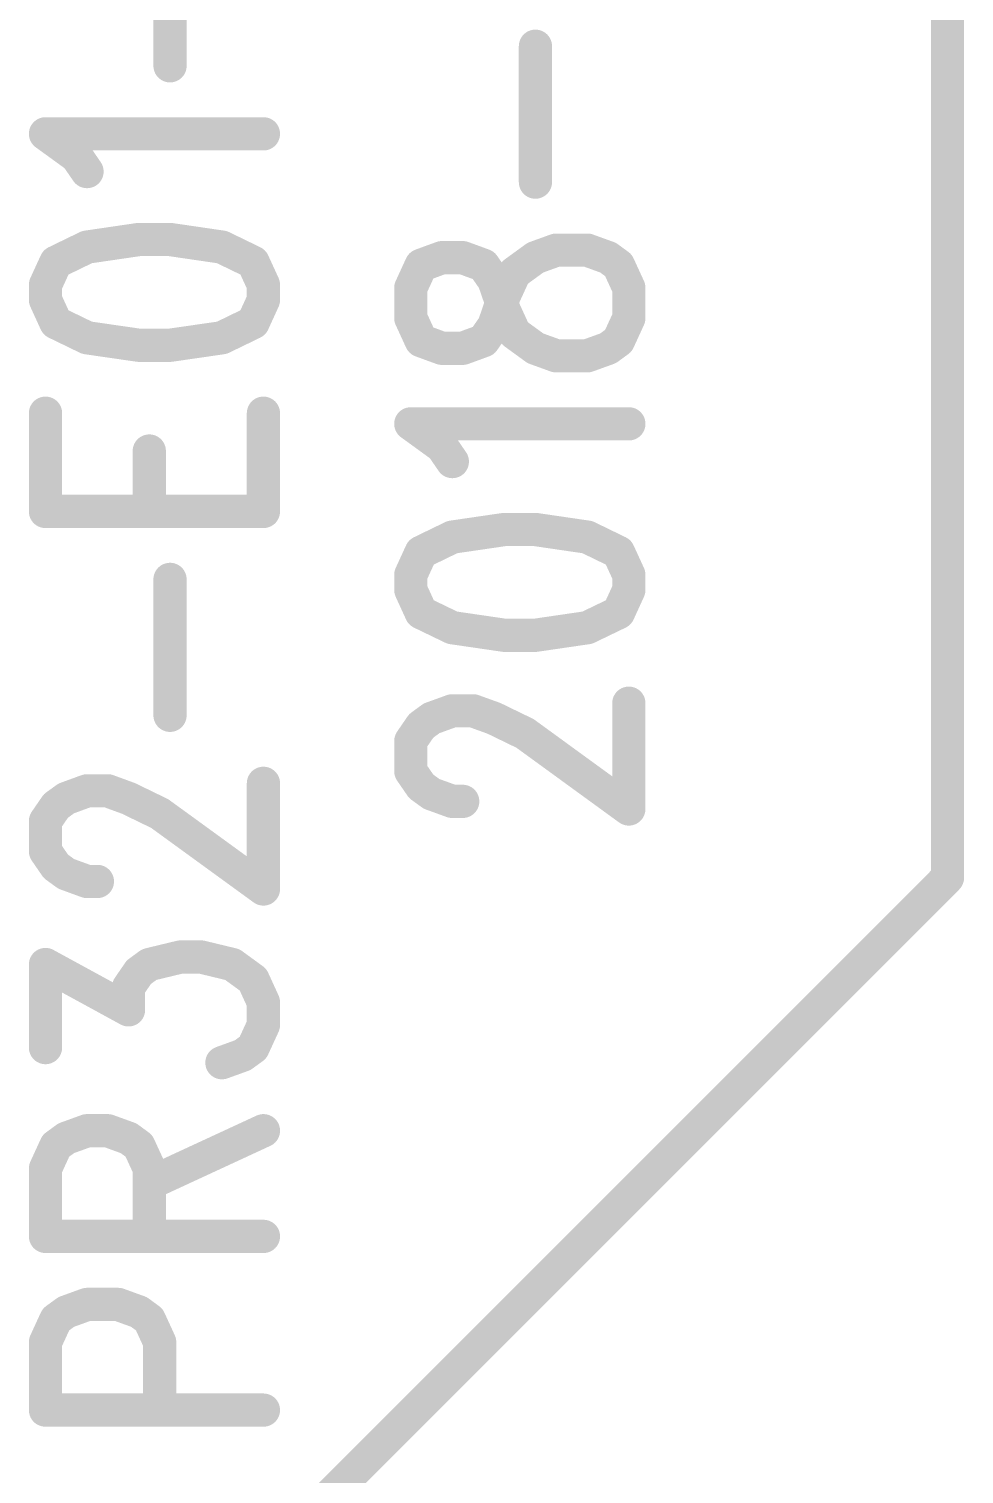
# Model space of a CAD drawing. Extents: x 99.9 to 127.4, y 95.7 to 155.
# Drawn here: x 123.234 to 126.05, y 100.205 to 104.554 of the extents above; entities that cross this region are included whole.
import ezdxf

# ---------------------------------------------------------------- set-up
doc = ezdxf.new("R2010")
doc.units = 0
doc.layers.get('0').update_dxf_attribs({"linetype": 'CONTINUOUS'})
doc.layers.add('MASK-TOP_PHO', color=3, linetype='CONTINUOUS')
doc.layers.add('SILK-TOP_PHO', color=14, linetype='CONTINUOUS')

# ---------------------------------------------------------------- blocks, each defined once
blk = doc.blocks.new('ROUND_1')
at = {"const_width": 0.050038}
blk.add_lwpolyline([(-0.025018, 0, 1), (0.025018, 0, 1)], format="xyb", close=True, dxfattribs=at)

msp = doc.modelspace()

# ---------------------------------------------------------------- linework, layer by layer
at = {"layer": 'MASK-TOP_PHO', "const_width": 0.100076}
for points in [[(126.000002, 102.00005), (126.000002, 152.999948)], [(124.000006, 100.000054), (126.000002, 102.00005)]]:
    msp.add_lwpolyline(points, dxfattribs=at)
at = {"layer": 'SILK-TOP_PHO', "const_width": 0.100076}
for points in [[(126.000002, 102.00005), (126.000002, 152.999948)], [(123.659392, 104.443276), (123.659392, 104.852216)], [(124.759466, 104.093264), (124.759466, 104.502204)], [(123.378214, 104.17048), (123.284488, 104.238552)], [(123.284488, 104.238552), (123.94057, 104.238552)], [(123.409456, 104.125014), (123.378214, 104.17048)], [(123.409456, 103.897684), (123.31573, 103.852218)], [(123.565666, 103.920544), (123.409456, 103.897684)], [(123.659392, 103.920544), (123.565666, 103.920544)], [(123.815602, 103.897684), (123.659392, 103.920544)], [(123.909328, 103.852218), (123.815602, 103.897684)], [(123.31573, 103.852218), (123.284488, 103.784146)], [(123.94057, 103.784146), (123.909328, 103.852218)], [(124.478034, 103.865934), (124.41555, 103.843074)], [(124.540518, 103.865934), (124.478034, 103.865934)], [(124.603002, 103.843074), (124.540518, 103.865934)], [(124.696982, 103.820468), (124.759466, 103.865934)], [(124.759466, 103.865934), (124.82195, 103.88854)], [(124.82195, 103.88854), (124.915676, 103.88854)], [(124.915676, 103.88854), (124.97816, 103.865934)], [(124.97816, 103.865934), (125.009402, 103.843074)], [(124.41555, 103.843074), (124.384308, 103.775002)], [(124.634498, 103.797608), (124.603002, 103.843074)], [(124.66574, 103.752396), (124.696982, 103.820468)], [(125.009402, 103.843074), (125.040644, 103.775002)], [(123.284488, 103.784146), (123.284488, 103.73868)], [(123.94057, 103.73868), (123.94057, 103.784146)], [(124.384308, 103.775002), (124.384308, 103.68407)], [(124.66574, 103.70693), (124.634498, 103.797608)], [(125.040644, 103.775002), (125.040644, 103.68407)], [(123.284488, 103.73868), (123.31573, 103.670354)], [(123.909328, 103.670354), (123.94057, 103.73868)], [(124.634498, 103.661464), (124.66574, 103.752396)], [(124.384308, 103.68407), (124.41555, 103.615998)], [(124.696982, 103.638604), (124.66574, 103.70693)], [(125.040644, 103.68407), (125.009402, 103.615998)], [(123.31573, 103.670354), (123.409456, 103.624888)], [(123.815602, 103.624888), (123.909328, 103.670354)], [(124.603002, 103.615998), (124.634498, 103.661464)], [(124.759466, 103.593138), (124.696982, 103.638604)], [(123.409456, 103.624888), (123.565666, 103.602282)], [(123.565666, 103.602282), (123.659392, 103.602282)], [(123.659392, 103.602282), (123.815602, 103.624888)], [(124.41555, 103.615998), (124.478034, 103.593138)], [(124.478034, 103.593138), (124.540518, 103.593138)], [(124.540518, 103.593138), (124.603002, 103.615998)], [(124.82195, 103.570532), (124.759466, 103.593138)], [(124.97816, 103.593138), (124.915676, 103.570532)], [(125.009402, 103.615998), (124.97816, 103.593138)], [(124.915676, 103.570532), (124.82195, 103.570532)], [(123.284488, 103.102156), (123.284488, 103.397812)], [(123.94057, 103.102156), (123.94057, 103.397812)], [(124.478034, 103.297736), (124.384308, 103.365808)], [(124.384308, 103.365808), (125.040644, 103.365808)], [(124.509276, 103.25227), (124.478034, 103.297736)], [(123.596908, 103.102156), (123.596908, 103.28402)], [(123.284488, 103.102156), (123.94057, 103.102156)], [(124.509276, 103.02494), (124.41555, 102.979474)], [(124.66574, 103.0478), (124.509276, 103.02494)], [(124.759466, 103.0478), (124.66574, 103.0478)], [(124.915676, 103.02494), (124.759466, 103.0478)], [(125.009402, 102.979474), (124.915676, 103.02494)], [(124.41555, 102.979474), (124.384308, 102.911402)], [(125.040644, 102.911402), (125.009402, 102.979474)], [(123.659392, 102.488746), (123.659392, 102.897686)], [(124.384308, 102.911402), (124.384308, 102.865936)], [(125.040644, 102.865936), (125.040644, 102.911402)], [(124.384308, 102.865936), (124.41555, 102.79761)], [(125.009402, 102.79761), (125.040644, 102.865936)], [(124.41555, 102.79761), (124.509276, 102.752398)], [(124.915676, 102.752398), (125.009402, 102.79761)], [(124.509276, 102.752398), (124.66574, 102.729538)], [(124.66574, 102.729538), (124.759466, 102.729538)], [(124.759466, 102.729538), (124.915676, 102.752398)], [(124.446792, 102.479602), (124.509276, 102.502208)], [(124.509276, 102.502208), (124.57176, 102.502208)], [(124.57176, 102.502208), (124.634498, 102.479602)], [(125.040644, 102.206806), (125.040644, 102.525068)], [(124.41555, 102.456742), (124.446792, 102.479602)], [(124.634498, 102.479602), (124.728224, 102.434136)], [(124.384308, 102.411276), (124.41555, 102.456742)], [(124.728224, 102.434136), (125.040644, 102.206806)], [(124.384308, 102.320344), (124.384308, 102.411276)], [(124.41555, 102.274878), (124.384308, 102.320344)], [(123.346972, 102.238556), (123.409456, 102.261416)], [(123.409456, 102.261416), (123.47194, 102.261416)], [(123.47194, 102.261416), (123.534424, 102.238556)], [(123.94057, 101.966014), (123.94057, 102.284022)], [(124.446792, 102.252272), (124.41555, 102.274878)], [(124.509276, 102.229666), (124.446792, 102.252272)], [(123.284488, 102.170484), (123.31573, 102.21595)], [(123.31573, 102.21595), (123.346972, 102.238556)], [(123.534424, 102.238556), (123.62815, 102.19309)], [(124.540518, 102.229666), (124.509276, 102.229666)], [(123.284488, 102.079552), (123.284488, 102.170484)], [(123.62815, 102.19309), (123.94057, 101.966014)], [(123.31573, 102.034086), (123.284488, 102.079552)], [(123.346972, 102.01148), (123.31573, 102.034086)], [(123.409456, 101.98862), (123.346972, 102.01148)], [(123.440698, 101.98862), (123.409456, 101.98862)], [(124.000006, 100.000054), (126.000002, 102.00005)], [(123.284488, 101.488748), (123.284488, 101.738684)], [(123.284488, 101.738684), (123.534424, 101.602286)], [(123.565666, 101.715824), (123.596908, 101.738684)], [(123.596908, 101.738684), (123.690634, 101.76129)], [(123.690634, 101.76129), (123.753118, 101.76129)], [(123.753118, 101.76129), (123.846844, 101.738684)], [(123.846844, 101.738684), (123.909328, 101.693218)], [(123.534424, 101.670358), (123.565666, 101.715824)], [(123.909328, 101.693218), (123.94057, 101.624892)], [(123.534424, 101.602286), (123.534424, 101.670358)], [(123.94057, 101.624892), (123.94057, 101.55682)], [(123.94057, 101.55682), (123.909328, 101.488748)], [(123.878086, 101.465888), (123.815602, 101.443282)], [(123.909328, 101.488748), (123.878086, 101.465888)], [(123.31573, 101.193092), (123.346972, 101.215952)], [(123.346972, 101.215952), (123.409456, 101.238558)], [(123.409456, 101.238558), (123.47194, 101.238558)], [(123.47194, 101.238558), (123.534424, 101.215952)], [(123.534424, 101.215952), (123.565666, 101.193092)], [(123.596908, 101.079554), (123.94057, 101.238558)], [(123.284488, 101.12502), (123.31573, 101.193092)], [(123.565666, 101.193092), (123.596908, 101.12502)], [(123.284488, 100.92055), (123.284488, 101.12502)], [(123.596908, 101.12502), (123.596908, 100.92055)], [(123.284488, 100.92055), (123.94057, 100.92055)], [(123.31573, 100.67036), (123.346972, 100.69322)], [(123.346972, 100.69322), (123.409456, 100.715826)], [(123.409456, 100.715826), (123.503182, 100.715826)], [(123.503182, 100.715826), (123.565666, 100.69322)], [(123.565666, 100.69322), (123.596908, 100.67036)], [(123.284488, 100.602288), (123.31573, 100.67036)], [(123.596908, 100.67036), (123.62815, 100.602288)], [(123.284488, 100.397818), (123.284488, 100.602288)], [(123.62815, 100.602288), (123.62815, 100.397818)], [(123.284488, 100.397818), (123.94057, 100.397818)]]:
    msp.add_lwpolyline(points, dxfattribs=at)

# ---------------------------------------------------------------- block references
at = {"layer": 'MASK-TOP_PHO'}
msp.add_blockref('ROUND_1', (126.000002, 102.00005), dxfattribs=at)
at = {"layer": 'SILK-TOP_PHO'}
for p in [(124.759466, 104.502204), (123.659392, 104.443276), (123.284488, 104.238552), (123.94057, 104.238552), (123.378214, 104.17048), (123.409456, 104.125014), (124.759466, 104.093264), (123.409456, 103.897684), (123.565666, 103.920544), (123.659392, 103.920544), (123.815602, 103.897684), (123.31573, 103.852218), (123.909328, 103.852218), (124.478034, 103.865934), (124.540518, 103.865934), (124.759466, 103.865934), (124.82195, 103.88854), (124.915676, 103.88854), (124.97816, 103.865934), (124.41555, 103.843074), (124.603002, 103.843074), (124.696982, 103.820468), (125.009402, 103.843074), (123.284488, 103.784146), (123.94057, 103.784146), (124.384308, 103.775002), (124.634498, 103.797608), (125.040644, 103.775002), (123.284488, 103.73868), (123.284488, 103.73868), (123.94057, 103.73868), (124.66574, 103.752396), (124.384308, 103.68407), (124.384308, 103.68407), (124.66574, 103.70693), (125.040644, 103.68407), (123.31573, 103.670354), (123.909328, 103.670354), (124.634498, 103.661464), (124.696982, 103.638604), (123.409456, 103.624888), (123.565666, 103.602282), (123.659392, 103.602282), (123.815602, 103.624888), (124.41555, 103.615998), (124.478034, 103.593138), (124.540518, 103.593138), (124.603002, 103.615998), (124.759466, 103.593138), (124.97816, 103.593138), (125.009402, 103.615998), (124.82195, 103.570532), (124.915676, 103.570532), (123.284488, 103.397812), (123.94057, 103.397812), (124.384308, 103.365808), (125.040644, 103.365808), (124.478034, 103.297736), (123.596908, 103.28402), (124.509276, 103.25227), (123.284488, 103.102156), (123.284488, 103.102156), (123.596908, 103.102156), (123.94057, 103.102156), (123.94057, 103.102156), (124.509276, 103.02494), (124.66574, 103.0478), (124.759466, 103.0478), (124.915676, 103.02494), (124.41555, 102.979474), (125.009402, 102.979474), (123.659392, 102.897686), (124.384308, 102.911402), (125.040644, 102.911402), (124.384308, 102.865936), (124.384308, 102.865936), (125.040644, 102.865936), (124.41555, 102.79761), (125.009402, 102.79761), (124.509276, 102.752398), (124.66574, 102.729538), (124.759466, 102.729538), (124.915676, 102.752398), (124.509276, 102.502208), (124.57176, 102.502208), (125.040644, 102.525068), (123.659392, 102.488746), (124.446792, 102.479602), (124.634498, 102.479602), (124.41555, 102.456742), (124.728224, 102.434136), (124.384308, 102.411276), (124.384308, 102.320344), (123.409456, 102.261416), (123.47194, 102.261416), (123.94057, 102.284022), (124.41555, 102.274878), (124.446792, 102.252272), (123.31573, 102.21595), (123.346972, 102.238556), (123.534424, 102.238556), (124.509276, 102.229666), (124.540518, 102.229666), (125.040644, 102.206806), (123.284488, 102.170484), (123.62815, 102.19309), (123.284488, 102.079552), (123.31573, 102.034086), (123.346972, 102.01148), (123.409456, 101.98862), (123.440698, 101.98862), (126.000002, 102.00005), (123.94057, 101.966014), (123.284488, 101.738684), (123.596908, 101.738684), (123.690634, 101.76129), (123.753118, 101.76129), (123.846844, 101.738684), (123.565666, 101.715824), (123.909328, 101.693218), (123.534424, 101.670358), (123.534424, 101.602286), (123.94057, 101.624892), (123.94057, 101.55682), (123.284488, 101.488748), (123.878086, 101.465888), (123.909328, 101.488748), (123.815602, 101.443282), (123.346972, 101.215952), (123.409456, 101.238558), (123.47194, 101.238558), (123.534424, 101.215952), (123.94057, 101.238558), (123.31573, 101.193092), (123.565666, 101.193092), (123.284488, 101.12502), (123.596908, 101.12502), (123.596908, 101.079554), (123.284488, 100.92055), (123.284488, 100.92055), (123.596908, 100.92055), (123.94057, 100.92055), (123.346972, 100.69322), (123.409456, 100.715826), (123.503182, 100.715826), (123.565666, 100.69322), (123.31573, 100.67036), (123.596908, 100.67036), (123.284488, 100.602288), (123.62815, 100.602288), (123.284488, 100.397818), (123.284488, 100.397818), (123.62815, 100.397818), (123.94057, 100.397818)]:
    msp.add_blockref('ROUND_1', p, dxfattribs=at)

doc.saveas('drawing.dxf')
